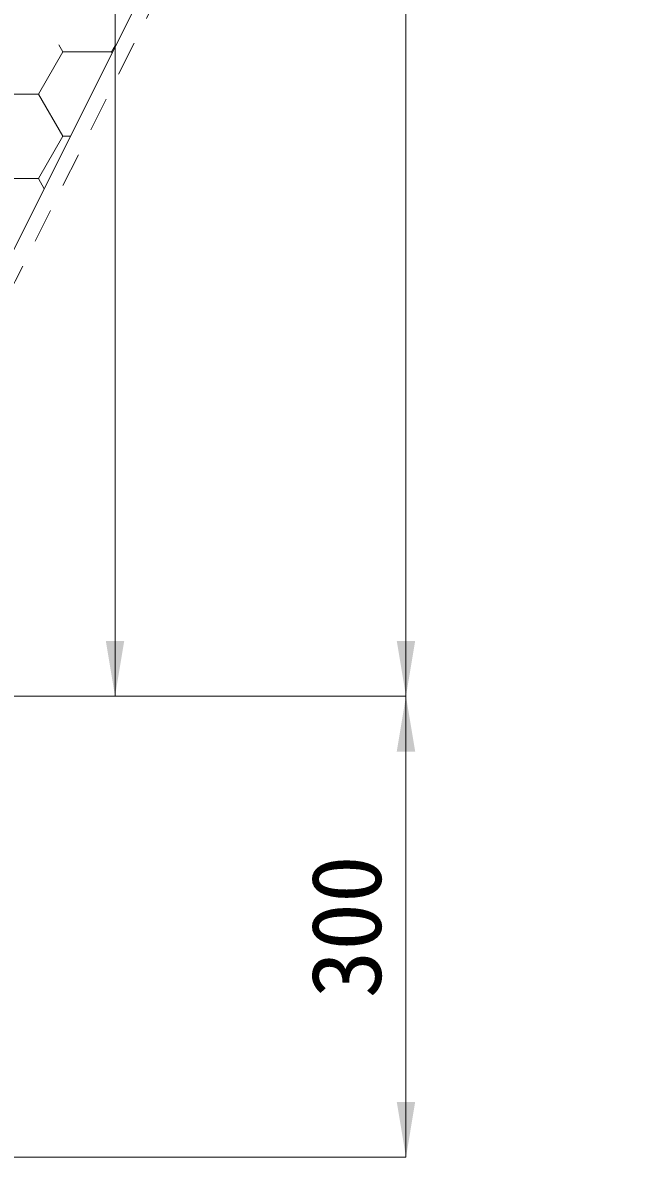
# Model space of a CAD drawing. Units: millimetres at full size, sheet at 1:30; details may follow other scales. Extents: x 47825 to 82541, y -23349 to -5561.
# Drawn here: x 64839 to 65240, y -13004 to -12265 of the extents above; entities that cross this region are included whole.
import ezdxf
from ezdxf.enums import TextEntityAlignment as Align

# ---------------------------------------------------------------- set-up
doc = ezdxf.new("R2010")
doc.units = ezdxf.units.MM
doc.header["$LTSCALE"] = 30
doc.linetypes.add('USER1', pattern=[1.35, 0.75, -0.6])
doc.layers.add('ハッチング', color=7, linetype='Continuous', lineweight=5)
doc.layers.add('寸法線', color=7, linetype='Continuous', lineweight=9)
doc.styles.add('ＭＳ ゴシック', font='')
doc.styles.get('ＭＳ ゴシック').set_extended_font_data('MS Gothic')

# ---------------------------------------------------------------- blocks, each defined once
blk = doc.blocks.new('filled_arrow')
at = {"color": 0, "linetype": 'Continuous', "lineweight": -2}
blk.add_solid([(7.5, 1.25), (0, 0), (7.5, -1.25)], dxfattribs=at)

msp = doc.modelspace()

# ---------------------------------------------------------------- linework, layer by layer
at = {"layer": 'ハッチング', "lineweight": 20}
msp.add_line((65637.47, -10802.72), (64537.47, -13002.72), dxfattribs=at)
at = {"layer": 'ハッチング'}
for p, q in [((64864.63, -12283.39), (64862.05, -12278.93)), ((64896.38, -12283.39), (64898.96, -12278.93)), ((64848.75, -12310.89), (64864.63, -12283.39)), ((64864.63, -12283.39), (64896.38, -12283.39)), ((64896.79, -12284.1), (64896.38, -12283.39)), ((64817.01, -12310.89), (64848.76, -12310.89)), ((64864.63, -12338.39), (64848.76, -12310.89)), ((64848.75, -12365.88), (64864.63, -12338.38)), ((64864.63, -12338.38), (64869.64, -12338.38)), ((64817.01, -12365.88), (64848.76, -12365.88)), ((64852.58, -12372.51), (64848.76, -12365.88))]:
    msp.add_line(p, q, dxfattribs=at)
at = {"layer": 'ハッチング', "linetype": 'USER1', "lineweight": 9}
msp.add_lwpolyline([(64162.47, -10792.72), (65653.65, -10792.72), (64543.65, -13012.72), (62381.29, -13012.72), (61271.29, -10792.72), (62762.47, -10792.72)], dxfattribs=at)
at = {"layer": '寸法線'}
for p, q in [((65088.14, -10102.72), (65088.14, -12702.72)), ((64898.68, -11702.72), (64898.68, -12702.72)), ((64192.47, -12702.72), (64898.68, -12702.72)), ((64192.47, -12702.72), (65088.14, -12702.72)), ((64192.47, -12702.72), (65088.14, -12702.72)), ((65088.14, -12702.72), (65088.14, -13002.72)), ((64567.47, -13002.72), (65088.14, -13002.72))]:
    msp.add_line(p, q, dxfattribs=at)

# ---------------------------------------------------------------- block references
at = {"layer": '寸法線', "xscale": 4.8, "yscale": 4.8}
for p, rotation in [((64898.68, -12702.72), 90), ((65088.14, -12702.72), 90), ((65088.14, -12702.72), 270), ((65088.14, -13002.72), 90)]:
    msp.add_blockref('filled_arrow', p, dxfattribs=dict(at, rotation=rotation))

# ---------------------------------------------------------------- texts
at = {"layer": '寸法線', "style": 'ＭＳ ゴシック'}
msp.add_text('300', height=45.57, rotation=90, dxfattribs=at).set_placement((65049.14, -12852.72), align=Align.MIDDLE_CENTER)

doc.saveas('drawing.dxf')
